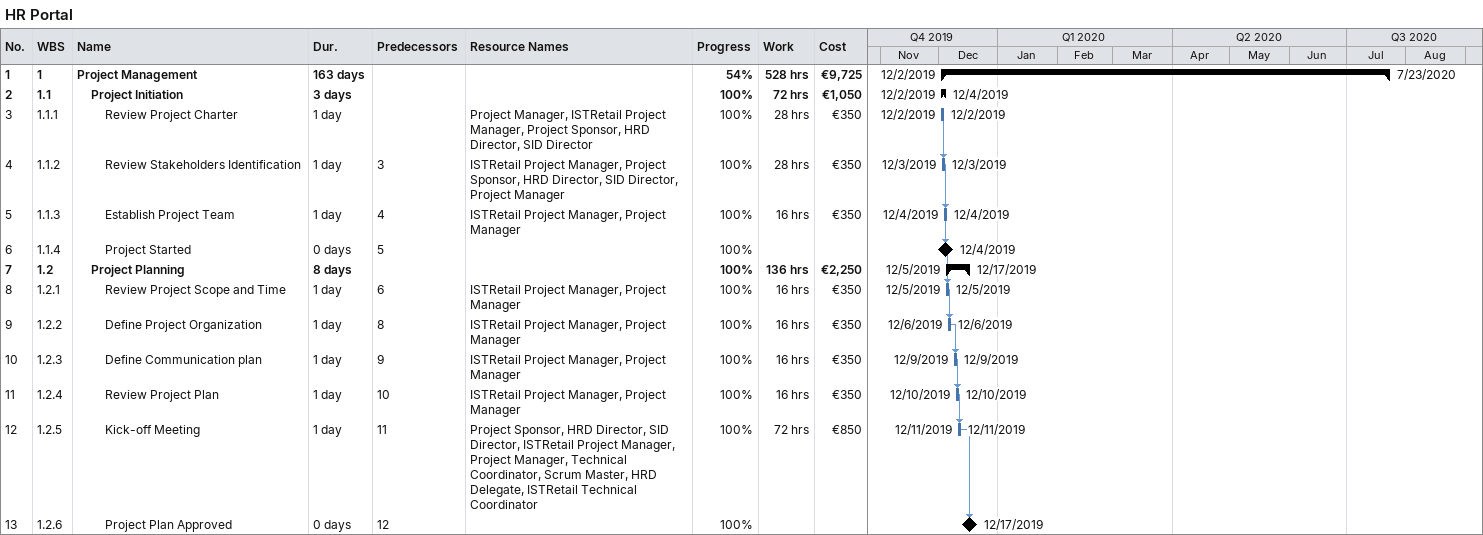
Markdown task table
HR Portal

| ID | WBS | Task | Duration | Start | Finish | Predecessors | Resources | % complete | Work (h) | Cost (€) |
|---|---|---|---|---|---|---|---|---|---|---|
| 1 | 1 | **Project Management** | 163d | 2019-12-02 | 2020-07-23 |  |  | 54 | 528 | 9725 |
| 2 | 1.1 | **Project Initiation** | 3d | 2019-12-02 | 2019-12-04 |  |  | 100 | 72 | 1050 |
| 3 | 1.1.1 | Review Project Charter | 1d | 2019-12-02 | 2019-12-02 |  | Project Manager, ISTRetail Project Manager, Project Sponsor, HRD Director, SID Director | 100 | 28 | 350 |
| 4 | 1.1.2 | Review Stakeholders Identification | 1d | 2019-12-03 | 2019-12-03 | 3 | ISTRetail Project Manager, Project Sponsor, HRD Director, SID Director, Project Manager | 100 | 28 | 350 |
| 5 | 1.1.3 | Establish Project Team | 1d | 2019-12-04 | 2019-12-04 | 4 | ISTRetail Project Manager, Project Manager | 100 | 16 | 350 |
| 6 | 1.1.4 | Project Started | 0d | 2019-12-04 | 2019-12-04 | 5 |  | 100 |  |  |
| 7 | 1.2 | **Project Planning** | 8d | 2019-12-05 | 2019-12-17 |  |  | 100 | 136 | 2250 |
| 8 | 1.2.1 | Review Project Scope and Time | 1d | 2019-12-05 | 2019-12-05 | 6 | ISTRetail Project Manager, Project Manager | 100 | 16 | 350 |
| 9 | 1.2.2 | Define Project Organization | 1d | 2019-12-06 | 2019-12-06 | 8 | ISTRetail Project Manager, Project Manager | 100 | 16 | 350 |
| 10 | 1.2.3 | Define Communication plan | 1d | 2019-12-09 | 2019-12-09 | 9 | ISTRetail Project Manager, Project Manager | 100 | 16 | 350 |
| 11 | 1.2.4 | Review Project Plan | 1d | 2019-12-10 | 2019-12-10 | 10 | ISTRetail Project Manager, Project Manager | 100 | 16 | 350 |
| 12 | 1.2.5 | Kick-off Meeting | 1d | 2019-12-11 | 2019-12-11 | 11 | Project Sponsor, HRD Director, SID Director, ISTRetail Project Manager, Project Manager, Technical Coordinator, Scrum Master, HRD Delegate, ISTRetail Technical Coordinator | 100 | 72 | 850 |
| 13 | 1.2.6 | Project Plan Approved | 0d | 2019-12-17 | 2019-12-17 | 12 |  | 100 |  |  |
